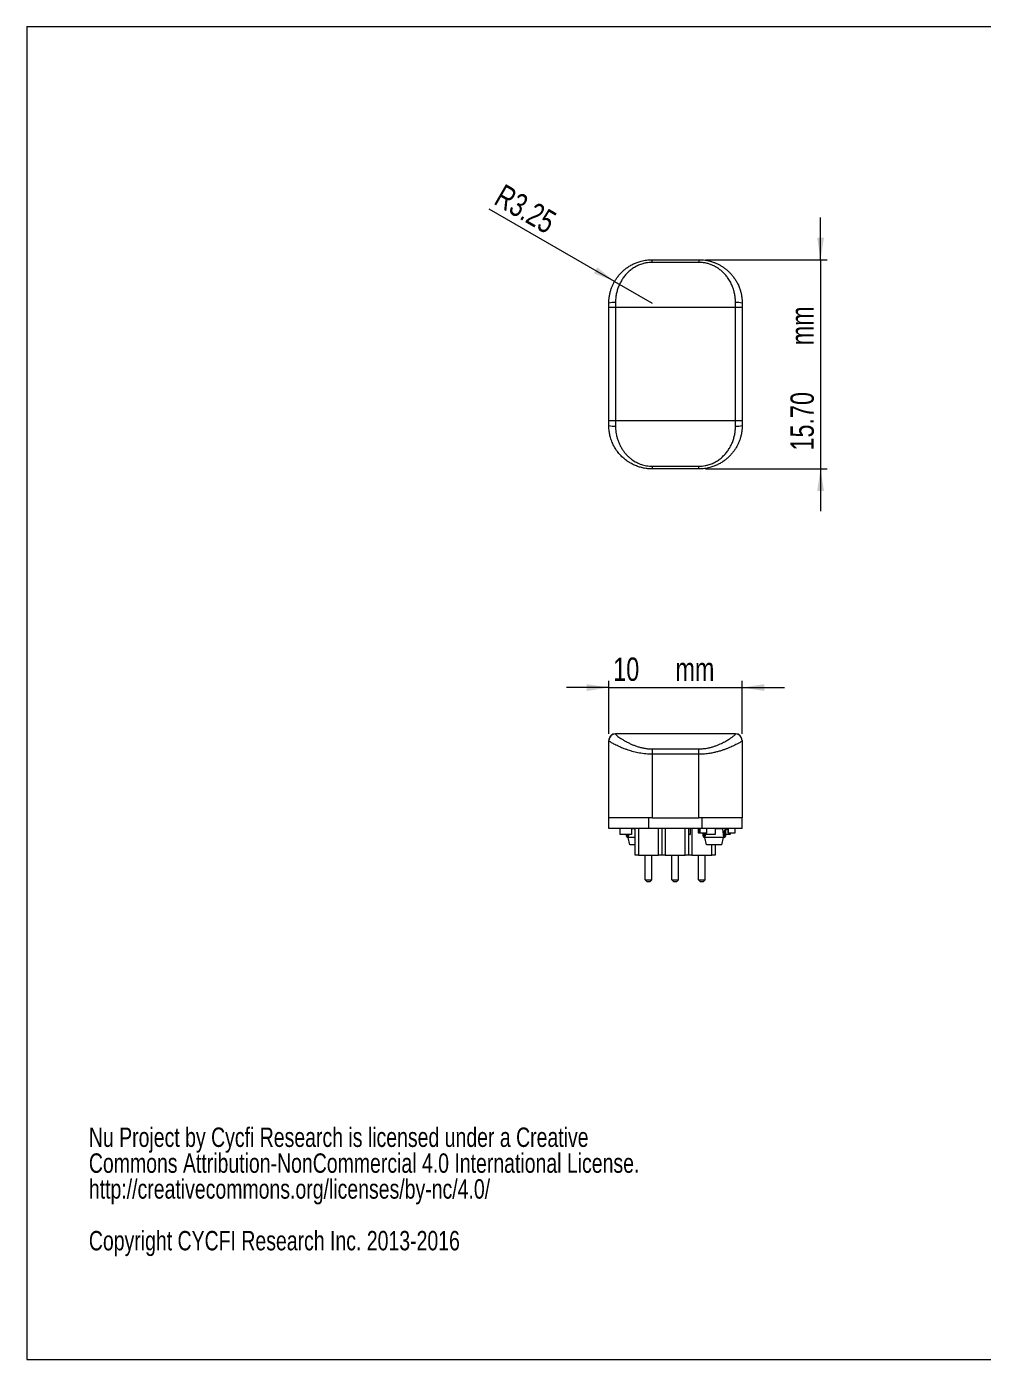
# Model space of a CAD drawing. Header units: millimetres. Extents: x 5 to 292, y 4 to 204.
# Drawn here: x 5 to 148.5, y 4.4 to 204.4 of the extents above; entities that cross this region are included whole.
import ezdxf

# ---------------------------------------------------------------- set-up
doc = ezdxf.new("R2010")
doc.units = ezdxf.units.MM
doc.styles.add('SLDTEXTSTYLE0', font='TXT', dxfattribs={"width": 0.75})
doc.dimstyles.new('SLDDIMSTYLE0', dxfattribs={"dimtxt": 3.5, "dimasz": 3.302, "dimexe": 0, "dimexo": 0.0625, "dimgap": 0.875, "dimtad": 1, "dimlfac": 0.5, "dimrnd": 1e-09, "dimzin": 12, "dimdsep": 46, "dimtxsty": 'SLDTEXTSTYLE0', "dimsah": 1, "dimcen": 0, "dimadec": 0, "dimazin": 3, "dimtfac": 1, "dimtofl": 0, "dimtmove": 0, "dimatfit": 3, "dimfxl": 1, "dimfrac": 2, "dimtolj": 1, "dimtzin": 12, "dimarcsym": 0})
doc.dimstyles.new('SLDDIMSTYLE1', dxfattribs={"dimtxt": 3.5, "dimasz": 3.302, "dimexe": 0, "dimexo": 0.0625, "dimgap": 0.875, "dimtad": 1, "dimlfac": 0.5, "dimrnd": 1e-09, "dimzin": 4, "dimdsep": 46, "dimtxsty": 'SLDTEXTSTYLE0', "dimsah": 1, "dimcen": 0.09, "dimadec": 0, "dimazin": 1, "dimtfac": 1, "dimtmove": 0, "dimatfit": 0, "dimfxl": 1, "dimfrac": 2, "dimtolj": 1, "dimtzin": 12, "dimarcsym": 0})
doc.dimstyles.new('SLDDIMSTYLE2', dxfattribs={"dimtxt": 3.5, "dimasz": 3.302, "dimexe": 0, "dimexo": 0.0625, "dimgap": 0.875, "dimtad": 1, "dimlfac": 0.5, "dimrnd": 1e-09, "dimzin": 12, "dimdsep": 46, "dimtxsty": 'SLDTEXTSTYLE0', "dimsah": 1, "dimcen": 0.09, "dimadec": 0, "dimazin": 3, "dimtfac": 1, "dimtmove": 0, "dimatfit": 0, "dimfxl": 1, "dimfrac": 2, "dimtolj": 1, "dimtzin": 12, "dimarcsym": 0})

# ---------------------------------------------------------------- blocks, each defined once
blk = doc.blocks.new('SW_NOTE_0')
at = {"color": 0, "linetype": 'Continuous', "lineweight": 0, "char_height": 2.9104, "attachment_point": 1, "style": 'SLDTEXTSTYLE0'}
for s, insert in [('Nu Project by Cycfi Research is licensed under a Creative', (0, 3.75)), ('Commons Attribution-NonCommercial 4.0 International License.', (0, -0.13)), ('http://creativecommons.org/licenses/by-nc/4.0/', (0, -4.01)), ('Copyright CYCFI Research Inc. 2013-2016', (0, -11.77))]:
    blk.add_mtext(s, dxfattribs=dict(at, insert=insert))
blk = doc.blocks.new('_D')
at = {"color": 7, "linetype": 'Continuous', "lineweight": 0}
for q in [(74.37, 177.04), (98.8, 162.93)]:
    blk.add_line((93.17, 166.18), q, dxfattribs=at)
blk.add_solid([(93.17, 166.18), (90.57, 168.27), (90.06, 167.39)], dxfattribs=at)
at = {"color": 7, "linetype": 'Continuous', "lineweight": 0, "insert": (76.62, 180.92, -6.1), "char_height": 3.5, "attachment_point": 1, "rotation": 330, "style": 'SLDTEXTSTYLE0'}
blk.add_mtext('R3.25', dxfattribs=at)
blk = doc.blocks.new('_D_1')
at = {"color": 7, "linetype": 'Continuous', "lineweight": 0}
for p, q in [((124.06, 169.43), (124.06, 175.78)), ((106.8, 169.43), (125.06, 169.43)), ((124.06, 169.43), (124.06, 138.03)), ((106.8, 138.03), (125.06, 138.03)), ((124.06, 138.03), (124.06, 131.68))]:
    blk.add_line(p, q, dxfattribs=at)
for points in [[(124.06, 169.43), (124.57, 172.73), (123.55, 172.73)], [(124.06, 138.03), (123.55, 134.73), (124.57, 134.73)]]:
    blk.add_solid(points, dxfattribs=at)
at = {"color": 7, "linetype": 'Continuous', "lineweight": 0, "char_height": 3.5, "attachment_point": 1, "rotation": 90, "style": 'SLDTEXTSTYLE0'}
for s, insert in [('mm', (119.55, 156.59, -6.1)), ('15.70', (119.55, 140.79, -6.1))]:
    blk.add_mtext(s, dxfattribs=dict(at, insert=insert))
blk = doc.blocks.new('_D_2')
at = {"color": 7, "linetype": 'Continuous', "lineweight": 0}
for p, q in [((92.3, 98.26), (92.3, 106.22)), ((112.3, 98.26), (112.3, 106.22)), ((92.3, 105.22), (85.95, 105.22)), ((92.3, 105.22), (112.3, 105.22)), ((112.3, 105.22), (118.65, 105.22))]:
    blk.add_line(p, q, dxfattribs=at)
for points in [[(92.3, 105.22), (89, 105.73), (89, 104.71)], [(112.3, 105.22), (115.61, 104.71), (115.61, 105.73)]]:
    blk.add_solid(points, dxfattribs=at)
at = {"color": 7, "linetype": 'Continuous', "lineweight": 0, "char_height": 3.5, "attachment_point": 1, "style": 'SLDTEXTSTYLE0'}
for s, insert in [('10', (92.96, 109.73, 0.2)), ('mm', (102.29, 109.73, 0.2))]:
    blk.add_mtext(s, dxfattribs=dict(at, insert=insert))

msp = doc.modelspace()

# ---------------------------------------------------------------- linework, layer by layer
at = {"color": 7, "linetype": 'Continuous', "lineweight": 0}
for p, q in [((4.977, 204.405), (291.977, 204.405)), ((4.977, 204.405), (4.977, 4.405)), ((4.977, 4.405), (291.977, 4.405))]:
    msp.add_line(p, q, dxfattribs=at)
at = {"color": 7, "linetype": 'Continuous', "lineweight": 15}
for p, q in [((98.803, 169.033), (98.803, 169.433)), ((98.803, 169.433), (105.803, 169.433)), ((105.803, 169.033), (98.803, 169.033)), ((105.803, 169.433), (105.803, 169.033)), ((92.303, 162.233), (92.303, 162.933)), ((92.303, 145.233), (92.303, 162.233)), ((93.303, 162.233), (92.303, 162.233)), ((93.303, 163.001), (93.303, 162.233)), ((93.303, 162.233), (93.303, 145.233)), ((111.303, 162.233), (93.303, 162.233)), ((111.303, 162.233), (111.303, 163.001)), ((111.303, 145.233), (111.303, 162.233)), ((112.303, 162.233), (111.303, 162.233)), ((112.303, 162.933), (112.303, 162.233)), ((112.303, 162.233), (112.303, 145.233)), ((93.303, 145.233), (92.303, 145.233)), ((92.303, 144.533), (92.303, 145.233)), ((111.303, 145.233), (93.303, 145.233)), ((93.303, 145.233), (93.303, 144.465)), ((112.303, 145.233), (111.303, 145.233)), ((111.303, 144.465), (111.303, 145.233)), ((112.303, 144.702), (112.287, 144.294)), ((112.303, 145.233), (112.303, 144.533)), ((98.803, 138.433), (98.803, 138.033)), ((98.803, 138.433), (105.803, 138.433)), ((105.803, 138.033), (98.803, 138.033)), ((105.803, 138.033), (105.803, 138.433)), ((93.303, 98.282), (93.303, 98.256)), ((111.303, 98.282), (93.303, 98.282)), ((111.303, 98.256), (111.303, 98.282)), ((92.303, 97.258), (92.303, 97.282)), ((92.303, 85.682), (92.303, 97.258)), ((98.803, 96.015), (105.803, 96.015)), ((98.803, 96.015), (98.803, 95.215)), ((105.803, 95.215), (105.803, 96.015)), ((112.303, 97.282), (112.303, 97.258)), ((112.303, 97.258), (112.303, 85.682)), ((105.803, 95.215), (98.803, 95.215)), ((98.803, 95.215), (98.803, 85.682)), ((105.803, 85.682), (105.803, 95.215)), ((98.803, 85.682), (92.303, 85.682)), ((92.303, 84.082), (92.303, 85.682)), ((98.303, 84.082), (92.303, 84.082)), ((93.987, 83.192), (93.987, 84.072)), ((95.707, 84.072), (95.707, 83.192)), ((96.265, 84.037), (95.707, 84.037)), ((95.889, 84.072), (95.889, 84.037)), ((96.262, 84.037), (96.262, 84.082)), ((96.265, 80.082), (96.265, 84.082)), ((96.765, 84.082), (96.765, 80.082)), ((98.303, 84.082), (98.303, 85.682)), ((106.303, 84.082), (98.303, 84.082)), ((98.803, 85.682), (105.803, 85.682)), ((99.765, 80.082), (99.765, 84.082)), ((100.265, 84.082), (100.265, 80.082)), ((100.765, 84.082), (100.765, 80.082)), ((103.765, 80.082), (103.765, 84.082)), ((104.265, 84.082), (104.265, 80.082)), ((104.485, 84.072), (104.485, 83.192)), ((104.762, 84.082), (104.762, 80.082)), ((105.762, 84.082), (105.762, 83.382)), ((105.763, 83.442), (105.763, 84.022)), ((105.763, 84.022), (105.765, 84.022)), ((105.765, 84.022), (105.765, 84.082)), ((105.765, 84.022), (105.77, 84.022)), ((105.77, 84.082), (105.77, 84.022)), ((105.77, 84.022), (105.772, 84.022)), ((105.772, 83.382), (105.772, 84.082)), ((105.772, 84.022), (105.772, 83.442)), ((112.303, 85.682), (105.803, 85.682)), ((105.862, 84.082), (105.862, 83.942)), ((105.94, 84.082), (105.94, 83.382)), ((105.94, 84.022), (105.942, 84.022)), ((105.94, 83.442), (105.94, 84.022)), ((105.942, 84.022), (105.942, 84.082)), ((105.942, 84.022), (105.947, 84.022)), ((105.947, 84.072), (105.947, 84.022)), ((105.949, 84.072), (105.947, 84.072)), ((105.947, 84.022), (105.949, 84.022)), ((105.949, 83.382), (105.949, 84.072)), ((105.949, 84.022), (105.949, 83.442)), ((106.303, 84.082), (106.303, 85.682)), ((112.303, 84.082), (106.303, 84.082)), ((106.969, 84.082), (106.969, 83.382)), ((108.26, 84.072), (108.26, 83.192)), ((109.354, 84.037), (108.26, 84.037)), ((108.262, 84.082), (108.262, 84.037)), ((108.801, 84.037), (108.801, 84.072)), ((109.354, 84.037), (109.513, 82.737)), ((110.177, 84.082), (110.177, 83.382)), ((110.177, 84.022), (110.179, 84.022)), ((110.177, 83.442), (110.177, 84.022)), ((110.179, 84.022), (110.179, 84.082)), ((110.179, 84.022), (110.184, 84.022)), ((110.184, 84.072), (110.184, 84.022)), ((110.186, 84.072), (110.184, 84.072)), ((110.184, 84.022), (110.186, 84.022)), ((110.186, 83.382), (110.186, 84.072)), ((110.186, 84.022), (110.186, 83.442)), ((111.206, 84.082), (111.206, 83.382)), ((112.303, 84.082), (112.303, 85.682)), ((95.697, 83.182), (93.997, 83.182)), ((94.934, 82.937), (94.934, 83.182)), ((95.074, 83.182), (95.074, 82.937)), ((95.134, 82.877), (95.234, 82.877)), ((95.216, 82.737), (95.134, 82.737)), ((95.271, 83.182), (95.216, 82.737)), ((96.265, 82.737), (95.216, 82.737)), ((95.47, 81.637), (95.216, 82.737)), ((104.475, 83.182), (104.265, 83.182)), ((105.764, 83.382), (105.762, 83.382)), ((105.764, 83.442), (105.763, 83.442)), ((105.764, 83.382), (105.764, 83.442)), ((105.77, 83.442), (105.764, 83.442)), ((105.77, 83.382), (105.764, 83.382)), ((105.77, 83.382), (105.77, 83.442)), ((105.77, 83.442), (105.772, 83.442)), ((105.772, 83.382), (105.77, 83.382)), ((105.94, 83.382), (105.772, 83.382)), ((105.775, 83.362), (105.775, 83.382)), ((105.78, 83.362), (105.775, 83.362)), ((105.78, 83.362), (105.78, 83.382)), ((105.955, 83.362), (105.78, 83.362)), ((105.94, 83.942), (105.862, 83.942)), ((105.941, 83.442), (105.94, 83.442)), ((105.94, 83.382), (105.941, 83.382)), ((105.941, 83.382), (105.941, 83.442)), ((105.948, 83.442), (105.941, 83.442)), ((105.941, 83.382), (105.948, 83.382)), ((105.948, 83.382), (105.948, 83.442)), ((105.948, 83.442), (105.949, 83.442)), ((105.949, 83.382), (105.948, 83.382)), ((106.969, 83.382), (105.949, 83.382)), ((105.955, 83.362), (105.955, 83.382)), ((105.958, 83.362), (105.955, 83.362)), ((105.958, 83.362), (105.958, 83.382)), ((106.957, 83.362), (105.958, 83.362)), ((106.431, 82.937), (106.431, 83.362)), ((106.54, 83.192), (106.54, 83.362)), ((108.25, 83.182), (106.55, 83.182)), ((106.571, 83.182), (106.571, 82.937)), ((106.631, 82.877), (106.73, 82.877)), ((106.713, 82.737), (106.631, 82.737)), ((106.768, 83.182), (106.713, 82.737)), ((109.513, 82.737), (106.713, 82.737)), ((106.967, 81.637), (106.713, 82.737)), ((106.957, 83.362), (106.957, 83.382)), ((109.259, 81.637), (109.513, 82.737)), ((109.656, 83.182), (109.459, 83.182)), ((109.496, 82.877), (109.596, 82.877)), ((109.596, 82.737), (109.513, 82.737)), ((109.656, 82.937), (109.656, 83.742)), ((109.796, 83.742), (109.796, 82.937)), ((110.511, 83.182), (109.796, 83.182)), ((110.177, 83.942), (109.996, 83.942)), ((110.178, 83.442), (110.177, 83.442)), ((110.177, 83.382), (110.178, 83.382)), ((110.178, 83.382), (110.178, 83.442)), ((110.185, 83.442), (110.178, 83.442)), ((110.178, 83.382), (110.185, 83.382)), ((110.185, 83.382), (110.185, 83.442)), ((110.185, 83.442), (110.186, 83.442)), ((110.186, 83.382), (110.185, 83.382)), ((111.206, 83.382), (110.186, 83.382)), ((110.192, 83.362), (110.192, 83.382)), ((110.195, 83.362), (110.192, 83.362)), ((110.195, 83.362), (110.195, 83.382)), ((111.194, 83.362), (110.195, 83.362)), ((110.521, 83.362), (110.521, 83.192)), ((111.194, 83.362), (111.194, 83.382)), ((96.265, 81.637), (95.47, 81.637)), ((96.262, 80.082), (96.262, 81.637)), ((96.265, 80.082), (96.262, 80.082)), ((96.765, 80.082), (96.265, 80.082)), ((96.765, 80.082), (99.765, 80.082)), ((97.762, 76.382), (97.762, 80.082)), ((97.765, 76.382), (97.765, 80.082)), ((98.765, 76.382), (98.765, 80.082)), ((100.265, 80.082), (99.765, 80.082)), ((100.765, 80.082), (100.265, 80.082)), ((100.765, 80.082), (103.765, 80.082)), ((101.762, 76.382), (101.762, 80.082)), ((101.765, 76.382), (101.765, 80.082)), ((102.765, 76.382), (102.765, 80.082)), ((104.265, 80.082), (103.765, 80.082)), ((104.762, 80.082), (104.265, 80.082)), ((104.762, 80.082), (107.762, 80.082)), ((105.762, 76.382), (105.762, 80.082)), ((106.762, 76.382), (106.762, 80.082)), ((109.259, 81.637), (106.967, 81.637)), ((107.762, 80.082), (107.762, 81.637)), ((108.262, 80.082), (107.762, 80.082)), ((108.262, 81.637), (108.262, 80.082)), ((97.762, 76.382), (97.765, 76.382)), ((98.062, 76.082), (97.762, 76.382)), ((98.065, 76.082), (97.765, 76.382)), ((97.765, 76.382), (98.765, 76.382)), ((98.065, 76.082), (98.062, 76.082)), ((98.465, 76.082), (98.065, 76.082)), ((98.465, 76.082), (98.765, 76.382)), ((102.062, 76.082), (101.762, 76.382)), ((101.762, 76.382), (101.765, 76.382)), ((101.765, 76.382), (102.765, 76.382)), ((102.065, 76.082), (101.765, 76.382)), ((102.065, 76.082), (102.062, 76.082)), ((102.465, 76.082), (102.065, 76.082)), ((102.465, 76.082), (102.765, 76.382)), ((105.762, 76.382), (106.762, 76.382)), ((106.062, 76.082), (105.762, 76.382)), ((106.462, 76.082), (106.062, 76.082)), ((106.462, 76.082), (106.762, 76.382))]:
    msp.add_line(p, q, dxfattribs=at)
at = {"color": 7, "linetype": 'Continuous', "lineweight": 15, "flags": 128}
for points in [[(92.303, 162.733), (92.32, 163.181), (92.32, 163.187)], [(112.286, 163.187), (112.286, 163.181), (112.303, 162.733)], [(92.323, 144.244), (92.32, 144.284), (92.303, 144.702)]]:
    msp.add_lwpolyline(points, dxfattribs=at)
at = {"color": 7, "linetype": 'Continuous', "lineweight": 15}
for centre, radius, start, end in [((93.054, 159.259), 3.75, 86.19459, 101.55619), ((111.552, 159.259), 3.75, 78.44381, 93.80541), ((93.054, 148.206), 3.75, 258.44381, 273.80541), ((111.552, 148.206), 3.75, 266.19459, 281.55619), ((93.303, 97.282), 1, 90, 180), ((93.302, 97.257), 0.999, 89.93413, 179.93413), ((111.303, 97.282), 1, 0, 90), ((111.304, 97.257), 0.999, 0.06587, 90.06587), ((93.997, 84.072), 0.01, 90, 180), ((95.697, 84.072), 0.01, 0, 90), ((95.879, 84.072), 0.01, 0, 90), ((104.475, 84.072), 0.01, 0, 90), ((105.957, 84.072), 0.01, 90.00176, 179.99958), ((105.959, 84.072), 0.01, 90.00232, 179.99768), ((108.25, 84.072), 0.01, 0, 90), ((108.811, 84.072), 0.01, 90, 180), ((109.996, 83.742), 0.34, 90, 180), ((110.194, 84.072), 0.01, 89.99816, 180.00451), ((110.196, 84.072), 0.01, 90.0012, 180.00147), ((93.997, 83.192), 0.01, 180, 270), ((95.134, 82.937), 0.2, 180, 270), ((95.134, 82.937), 0.06, 180, 270), ((95.697, 83.192), 0.01, 270, 0), ((104.475, 83.192), 0.01, 270, 0), ((106.631, 82.937), 0.2, 180, 270), ((106.55, 83.192), 0.01, 180, 270), ((106.631, 82.937), 0.06, 180, 270), ((108.25, 83.192), 0.01, 270, 0), ((109.596, 82.937), 0.06, 270, 0), ((109.596, 82.937), 0.2, 270, 0), ((109.996, 83.742), 0.2, 90, 180), ((110.511, 83.192), 0.01, 270, 0)]:
    msp.add_arc(centre, radius, start, end, dxfattribs=at)
for points, knots in [([(92.303, 162.933), (92.307, 163.103), (92.315, 163.443), (92.377, 163.952), (92.477, 164.458), (92.617, 164.951), (92.792, 165.422), (92.999, 165.874), (93.242, 166.31), (93.523, 166.735), (93.841, 167.142), (94.198, 167.531), (94.59, 167.892), (95.023, 168.23), (95.495, 168.538), (96.012, 168.813), (96.562, 169.044), (97.08, 169.207), (97.547, 169.315), (97.958, 169.382), (98.378, 169.425), (98.661, 169.43), (98.803, 169.433)], [0, 0, 0, 0, 0.0489029, 0.0978072, 0.1481746, 0.1985444, 0.2470004, 0.2954588, 0.3451102, 0.3947636, 0.4470327, 0.4993027, 0.5528842, 0.6064647, 0.6635796, 0.7206894, 0.7798251, 0.8389512, 0.8787655, 0.918578, 0.9592894, 1, 1, 1, 1]), ([(98.803, 169.033), (98.644, 169.028), (98.326, 169.019), (97.856, 168.949), (97.324, 168.823), (96.746, 168.611), (96.144, 168.297), (95.602, 167.922), (95.122, 167.498), (94.699, 167.034), (94.333, 166.535), (94.024, 166.007), (93.77, 165.458), (93.565, 164.877), (93.417, 164.269), (93.321, 163.64), (93.309, 163.214), (93.303, 163.001)], [0, 0, 0, 0, 0.0507663, 0.1017149, 0.152513, 0.2278938, 0.3036987, 0.3792432, 0.450394, 0.5217433, 0.592912, 0.6601025, 0.727449, 0.7946196, 0.8630215, 0.9316185, 1, 1, 1, 1]), ([(105.803, 169.433), (105.963, 169.429), (106.283, 169.423), (106.765, 169.367), (107.244, 169.278), (107.71, 169.153), (108.157, 168.997), (108.586, 168.813), (109.002, 168.598), (109.414, 168.345), (109.815, 168.055), (110.205, 167.725), (110.57, 167.362), (110.92, 166.954), (111.245, 166.503), (111.543, 166.002), (111.798, 165.467), (111.994, 164.938), (112.135, 164.429), (112.23, 163.942), (112.291, 163.442), (112.299, 163.103), (112.303, 162.933)], [0, 0, 0, 0, 0.0459686, 0.0919387, 0.1393195, 0.1867041, 0.2321737, 0.2776465, 0.3241544, 0.3706647, 0.421265, 0.4718666, 0.5236565, 0.5754457, 0.6324423, 0.6894356, 0.7483315, 0.8072223, 0.8547575, 0.9022909, 0.951146, 1, 1, 1, 1]), ([(111.303, 163.001), (111.297, 163.207), (111.286, 163.622), (111.196, 164.233), (111.046, 164.867), (110.818, 165.511), (110.507, 166.153), (110.146, 166.723), (109.747, 167.22), (109.322, 167.651), (108.873, 168.018), (108.406, 168.324), (107.93, 168.573), (107.427, 168.775), (106.9, 168.92), (106.356, 169.014), (105.987, 169.027), (105.803, 169.033)], [0, 0, 0, 0, 0.0664041, 0.1330054, 0.1994273, 0.2786605, 0.3581833, 0.4374524, 0.5060759, 0.5748608, 0.6434608, 0.7032649, 0.7632035, 0.822943, 0.8819085, 0.9410974, 1, 1, 1, 1]), ([(98.803, 138.033), (98.587, 138.039), (98.153, 138.052), (97.512, 138.153), (96.891, 138.309), (96.297, 138.525), (95.733, 138.792), (95.182, 139.122), (94.65, 139.517), (94.147, 139.981), (93.674, 140.517), (93.246, 141.132), (92.878, 141.824), (92.608, 142.52), (92.43, 143.205), (92.324, 143.863), (92.31, 144.31), (92.303, 144.533)], [0, 0, 0, 0, 0.062148, 0.1245173, 0.186695, 0.2479525, 0.309378, 0.3706675, 0.438871, 0.5072538, 0.5754612, 0.6526431, 0.7300887, 0.8072239, 0.8714259, 0.9358161, 1, 1, 1, 1]), ([(93.303, 144.465), (93.306, 144.312), (93.312, 144.005), (93.362, 143.545), (93.442, 143.089), (93.561, 142.615), (93.723, 142.132), (93.935, 141.641), (94.188, 141.169), (94.466, 140.744), (94.76, 140.367), (95.064, 140.032), (95.396, 139.721), (95.739, 139.449), (96.084, 139.216), (96.43, 139.017), (96.797, 138.842), (97.178, 138.697), (97.567, 138.582), (97.967, 138.498), (98.38, 138.443), (98.662, 138.436), (98.803, 138.433)], [0, 0, 0, 0, 0.0492142, 0.09842952, 0.14892462, 0.1994217, 0.25800432, 0.31659083, 0.37701938, 0.43745034, 0.48837898, 0.53930701, 0.5913757, 0.64344064, 0.68777667, 0.73210835, 0.77751431, 0.82291281, 0.8663478, 0.90977598, 0.95488991, 1, 1, 1, 1]), ([(112.303, 144.533), (112.299, 144.363), (112.291, 144.023), (112.229, 143.513), (112.129, 143.007), (111.989, 142.515), (111.814, 142.044), (111.607, 141.592), (111.364, 141.156), (111.083, 140.731), (110.765, 140.324), (110.408, 139.935), (110.016, 139.574), (109.583, 139.235), (109.111, 138.928), (108.594, 138.653), (108.044, 138.421), (107.526, 138.258), (107.06, 138.151), (106.648, 138.084), (106.228, 138.041), (105.945, 138.036), (105.803, 138.033)], [0, 0, 0, 0, 0.0489029, 0.0978072, 0.1481746, 0.1985444, 0.2470004, 0.2954588, 0.3451102, 0.3947636, 0.4470327, 0.4993027, 0.5528842, 0.6064647, 0.6635796, 0.7206894, 0.7798251, 0.8389512, 0.8787655, 0.918578, 0.9592894, 1, 1, 1, 1]), ([(105.803, 138.433), (105.962, 138.437), (106.28, 138.446), (106.75, 138.516), (107.282, 138.643), (107.86, 138.855), (108.462, 139.169), (109.004, 139.543), (109.485, 139.968), (109.907, 140.432), (110.273, 140.931), (110.582, 141.458), (110.836, 142.008), (111.041, 142.588), (111.189, 143.197), (111.285, 143.825), (111.297, 144.252), (111.303, 144.465)], [0, 0, 0, 0, 0.0507663, 0.1017149, 0.152513, 0.2278938, 0.3036987, 0.3792432, 0.450394, 0.5217433, 0.592912, 0.6601025, 0.727449, 0.7946196, 0.8630215, 0.9316185, 1, 1, 1, 1]), ([(93.303, 98.256), (93.309, 98.238), (93.32, 98.203), (93.41, 98.109), (93.56, 97.979), (93.788, 97.804), (94.099, 97.588), (94.46, 97.36), (94.859, 97.129), (95.284, 96.906), (95.733, 96.697), (96.2, 96.507), (96.676, 96.344), (97.179, 96.204), (97.707, 96.099), (98.25, 96.029), (98.619, 96.02), (98.803, 96.015)], [0, 0, 0, 0, 0.0664041, 0.1330054, 0.1994273, 0.2786605, 0.3581833, 0.4374524, 0.5060759, 0.5748608, 0.6434608, 0.7032649, 0.7632035, 0.822943, 0.8819085, 0.9410974, 1, 1, 1, 1]), ([(105.803, 96.015), (105.92, 96.017), (106.155, 96.021), (106.508, 96.049), (106.86, 96.095), (107.257, 96.168), (107.689, 96.273), (108.152, 96.416), (108.593, 96.58), (108.999, 96.754), (109.364, 96.929), (109.693, 97.101), (109.998, 97.273), (110.269, 97.437), (110.505, 97.589), (110.709, 97.728), (110.887, 97.857), (111.035, 97.972), (111.152, 98.07), (111.238, 98.152), (111.293, 98.217), (111.3, 98.243), (111.303, 98.256)], [0, 0, 0, 0, 0.0375565, 0.0751146, 0.113815, 0.1525196, 0.2080189, 0.2635357, 0.3213996, 0.3792755, 0.4320503, 0.4848283, 0.5388785, 0.5929289, 0.642801, 0.6926718, 0.7436477, 0.7946215, 0.845281, 0.8959383, 0.9479699, 1, 1, 1, 1]), ([(98.803, 95.215), (98.643, 95.217), (98.323, 95.222), (97.841, 95.257), (97.362, 95.312), (96.896, 95.388), (96.449, 95.48), (96.02, 95.584), (95.604, 95.702), (95.192, 95.833), (94.791, 95.974), (94.401, 96.125), (94.036, 96.278), (93.687, 96.435), (93.361, 96.592), (93.063, 96.745), (92.808, 96.886), (92.612, 97.003), (92.471, 97.096), (92.376, 97.167), (92.315, 97.224), (92.307, 97.247), (92.303, 97.258)], [0, 0, 0, 0, 0.0459686, 0.0919387, 0.1393195, 0.1867041, 0.2321737, 0.2776465, 0.3241544, 0.3706647, 0.421265, 0.4718666, 0.5236565, 0.5754457, 0.6324423, 0.6894356, 0.7483315, 0.8072223, 0.8547575, 0.9022909, 0.951146, 1, 1, 1, 1]), ([(112.303, 97.258), (112.299, 97.247), (112.291, 97.224), (112.229, 97.166), (112.129, 97.091), (111.989, 97), (111.814, 96.896), (111.607, 96.78), (111.364, 96.653), (111.083, 96.513), (110.765, 96.365), (110.408, 96.208), (110.016, 96.05), (109.583, 95.89), (109.111, 95.734), (108.594, 95.585), (108.044, 95.453), (107.526, 95.355), (107.06, 95.289), (106.648, 95.247), (106.228, 95.22), (105.945, 95.217), (105.803, 95.215)], [0, 0, 0, 0, 0.0489029, 0.0978072, 0.1481746, 0.1985444, 0.2470004, 0.2954588, 0.3451102, 0.3947636, 0.4470327, 0.4993027, 0.5528842, 0.6064647, 0.6635796, 0.7206894, 0.7798251, 0.8389512, 0.8787655, 0.918578, 0.9592894, 1, 1, 1, 1])]:
    msp.add_open_spline(points, degree=3, knots=knots, dxfattribs=at)

# ---------------------------------------------------------------- block references
at = {"color": 7, "linetype": 'Continuous', "lineweight": 0}
msp.add_blockref('SW_NOTE_0', (14.308, 35.443), dxfattribs=at)

# ---------------------------------------------------------------- dimensions: what is measured, and where the dimension line sits
dim = msp.add_radius_dim(center=(98.803, 162.933), mpoint=(93.174, 166.183), dimstyle='SLDDIMSTYLE0', dxfattribs=at)
dim.commit()
dim.dimension.update_dxf_attribs({"geometry": '_D', "text_midpoint": (80.595, 173.445), "dimtype": 164})
dim = msp.add_linear_dim(base=(124.06, 138.033), p1=(105.803, 169.433), p2=(105.803, 138.033), angle=90, text='<> mm', dimstyle='SLDDIMSTYLE1', dxfattribs=at)
dim.commit()
dim.dimension.update_dxf_attribs({"geometry": '_D_1', "text_midpoint": (124.06, 153.056), "dimtype": 160})
dim = msp.add_linear_dim(base=(112.303, 105.222), p1=(92.303, 97.258), p2=(112.303, 97.258), text='<> mm', dimstyle='SLDDIMSTYLE2', dxfattribs=at)
dim.commit()
dim.dimension.update_dxf_attribs({"geometry": '_D_2', "text_midpoint": (101.991, 105.222), "dimtype": 160})

doc.saveas('drawing.dxf')
